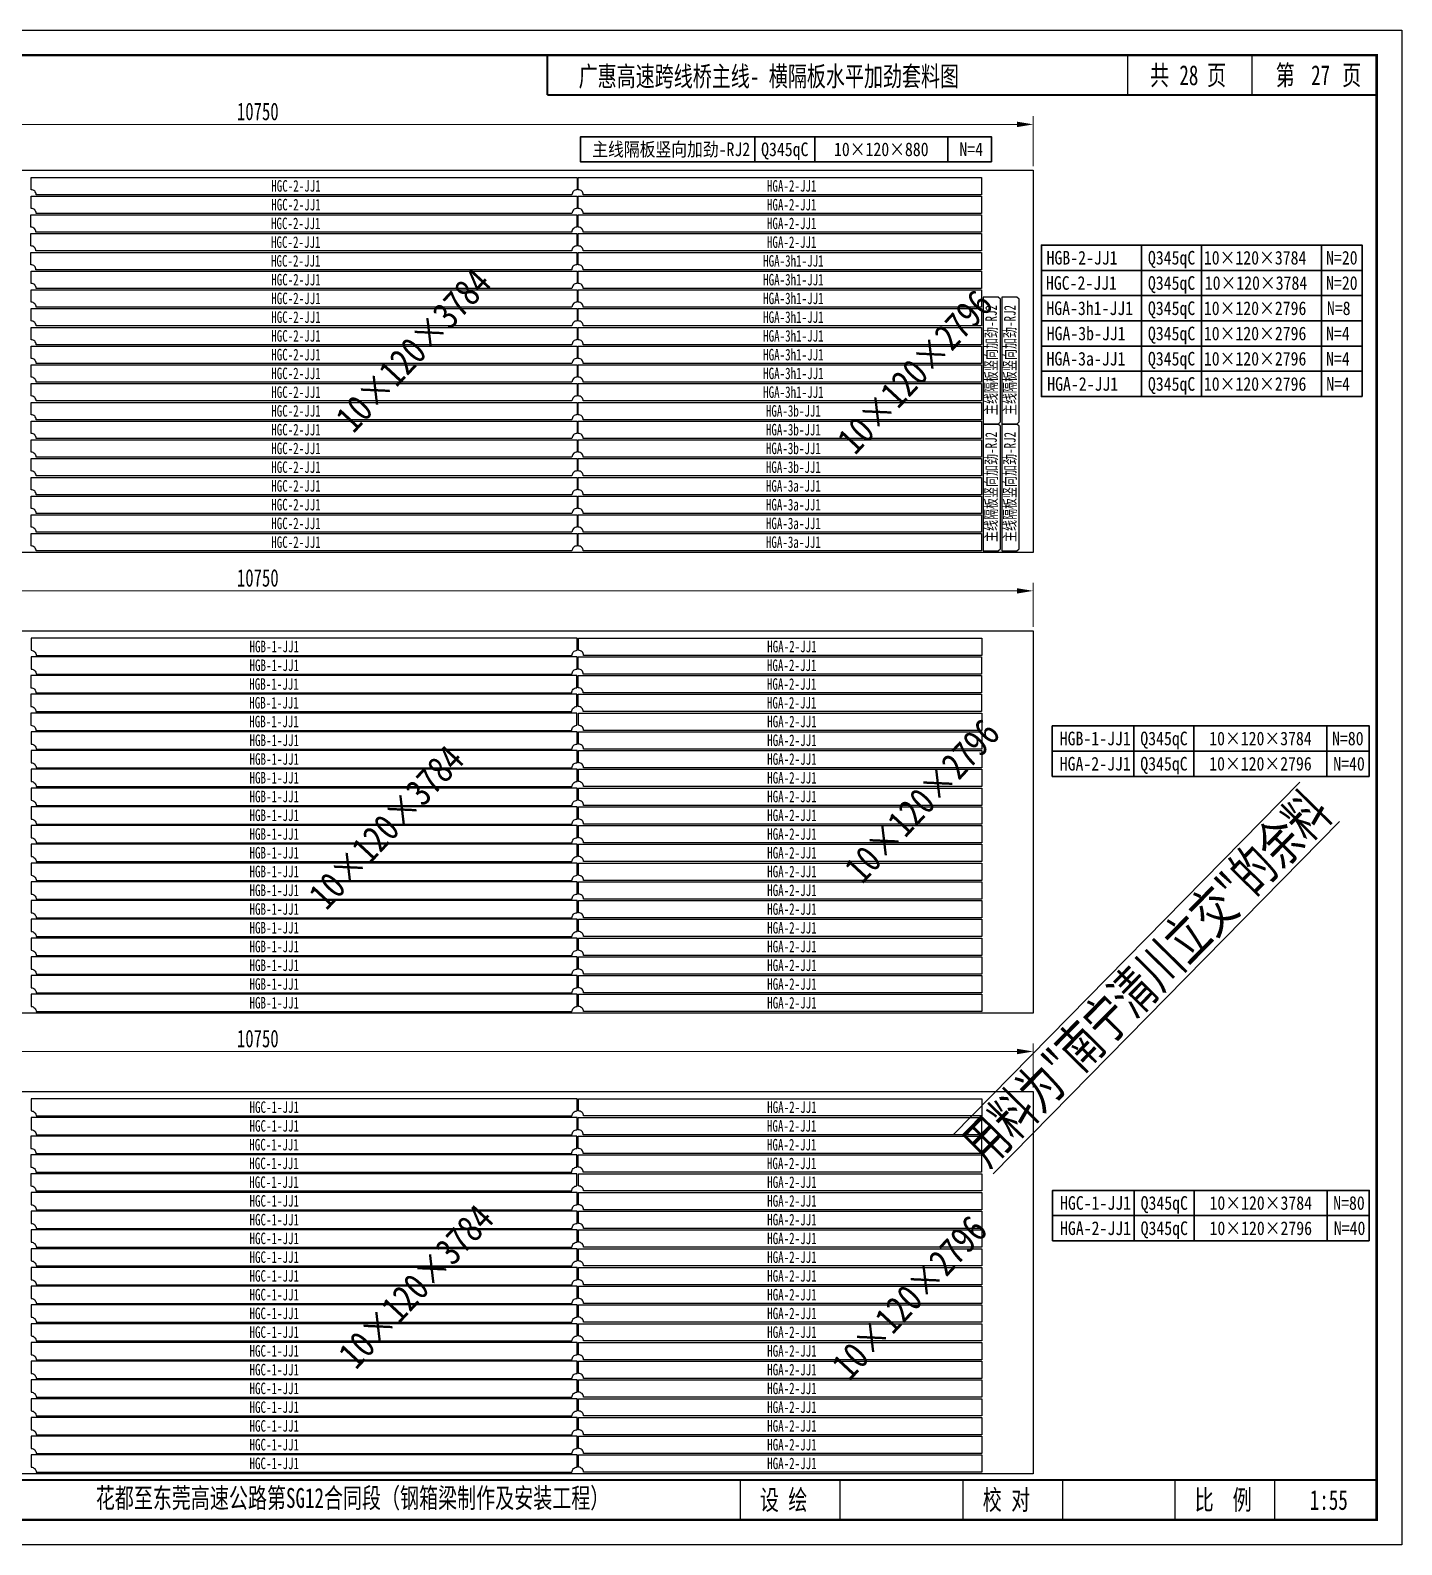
# Model space of a CAD drawing. Extents: x 1629247 to 2251351, y -601856 to -65897.
# Drawn here: x 1887788 to 1897294, y -411982 to -401482 of the extents above; entities that cross this region are included whole.
import ezdxf
from ezdxf.enums import TextEntityAlignment as Align

# ---------------------------------------------------------------- set-up
doc = ezdxf.new("R2010")
doc.units = 0
doc.header["$LTSCALE"] = 2
doc.header["$MEASUREMENT"] = 0
doc.header["$PDMODE"] = 35
doc.header["$PDSIZE"] = 50
doc.layers.get('0').update_dxf_attribs({"linetype": 'CONTINUOUS'})
doc.layers.get('Defpoints').update_dxf_attribs({"linetype": 'CONTINUOUS'})
doc.layers.add('1图框轮廓', color=7, linetype='CONTINUOUS', lineweight=35)
doc.layers.add('A3', color=7, linetype='CONTINUOUS')
doc.styles.add('仿宋', font='仿宋_GB2312_1.ttf', dxfattribs={"width": 0.7})
doc.dimstyles.new('标准标注样式-45', dxfattribs={"dimscale": 45, "dimtxt": 2.7, "dimasz": 2.5, "dimexe": 1.25, "dimexo": 0.625, "dimtad": 1, "dimdec": 0, "dimdsep": 46, "dimtxsty": '仿宋', "dimcen": 2.5, "dimclrd": 3, "dimclre": 3, "dimclrt": 4, "dimazin": 0, "dimtfac": 1, "dimtdec": 0, "dimtmove": 0, "dimatfit": 3, "dimfxl": 1.25, "dimlwd": 13, "dimlwe": 13, "dimarcsym": 0})

# ---------------------------------------------------------------- blocks, each defined once
blk = doc.blocks.new('tukuangA4-')
at = {"layer": 'A3'}
for p, q in [((12951, 10051), (12951, 10327)), ((13814, 10051), (13814, 10327)), ((10266, 173), (10266, 449)), ((10957, 173), (10957, 449)), ((11811, 173), (11811, 449)), ((12502, 173), (12502, 449)), ((13280, 173), (13280, 449)), ((13971, 173), (13971, 449))]:
    blk.add_line(p, q, dxfattribs=at)
blk.add_lwpolyline([(14850, 10500), (14850, 0), (0, 0), (0, 10500)], close=True, dxfattribs=at)
for points, const_width in [([(882, 10327), (14677, 10327), (14677, 173), (882, 173), (882, 10327)], 17.3), ([(8927, 10051), (8927, 10327)], 13.8), ([(8927, 10051), (14677, 10051)], 13.8), ([(882, 449), (14677, 449)], 13.8)]:
    blk.add_lwpolyline(points, dxfattribs=dict(at, const_width=const_width))
at = {"layer": 'A3', "color": 7, "linetype": 'Continuous', "style": '仿宋', "width": 0.7}
for s, p in [('共    页', (13106, 10120)), ('第     页', (13977, 10120)), ('花都至东莞高速公路第SG12合同段（钢箱梁制作及安装工程）', (5798, 255)), ('设 绘', (10401, 242)), ('校 对', (11946, 242)), ('比  例', (13415, 242))]:
    blk.add_text(s, height=138.1, dxfattribs=at).set_placement(p)
blk = doc.blocks.new('*D216')
at = {"color": 3, "lineweight": 13, "ltscale": 3}
for p, q in [((1883990, -402424), (1883990, -402078)), ((1894740, -402424), (1894740, -402078))]:
    blk.add_line(p, q, dxfattribs=at)
at = {"color": 3, "linetype": 'ByBlock', "lineweight": 13, "ltscale": 3}
blk.add_line((1884102, -402134), (1894627, -402134), dxfattribs=at)
at = {"color": 3, "ltscale": 3}
for points in [[(1884102, -402115), (1884102, -402153), (1883990, -402134)], [(1894627, -402115), (1894627, -402153), (1894740, -402134)]]:
    blk.add_solid(points, dxfattribs=at)
at = {"layer": 'Defpoints', "color": 0, "ltscale": 3}
for p in [(1894740, -402134), (1883990, -402452), (1894740, -402452)]:
    blk.add_point(p, dxfattribs=at)
at = {"color": 4, "ltscale": 3, "insert": (1889365, -402045), "char_height": 121.5, "attachment_point": 5, "style": '仿宋'}
blk.add_mtext('10750', dxfattribs=at)
blk = doc.blocks.new('*D218')
at = {"color": 3, "lineweight": 13, "ltscale": 3}
for p, q in [((1883990, -405617), (1883990, -405312)), ((1894740, -405617), (1894740, -405312))]:
    blk.add_line(p, q, dxfattribs=at)
at = {"color": 3, "linetype": 'ByBlock', "lineweight": 13, "ltscale": 3}
blk.add_line((1884102, -405368), (1894627, -405368), dxfattribs=at)
at = {"color": 3, "ltscale": 3}
for points in [[(1884102, -405350), (1884102, -405387), (1883990, -405368)], [(1894627, -405350), (1894627, -405387), (1894740, -405368)]]:
    blk.add_solid(points, dxfattribs=at)
at = {"layer": 'Defpoints', "color": 0, "ltscale": 3}
for p in [(1894740, -405368), (1883990, -405645), (1894740, -405645)]:
    blk.add_point(p, dxfattribs=at)
at = {"color": 4, "ltscale": 3, "insert": (1889365, -405279), "char_height": 121.5, "attachment_point": 5, "style": '仿宋'}
blk.add_mtext('10750', dxfattribs=at)
blk = doc.blocks.new('*D220')
at = {"color": 3, "lineweight": 13, "ltscale": 3}
for p, q in [((1883990, -408811), (1883990, -408506)), ((1894740, -408811), (1894740, -408506))]:
    blk.add_line(p, q, dxfattribs=at)
at = {"color": 3, "linetype": 'ByBlock', "lineweight": 13, "ltscale": 3}
blk.add_line((1884102, -408562), (1894627, -408562), dxfattribs=at)
at = {"color": 3, "ltscale": 3}
for points in [[(1884102, -408543), (1884102, -408581), (1883990, -408562)], [(1894627, -408543), (1894627, -408581), (1894740, -408562)]]:
    blk.add_solid(points, dxfattribs=at)
at = {"layer": 'Defpoints', "color": 0, "ltscale": 3}
for p in [(1894740, -408562), (1883990, -408839), (1894740, -408839)]:
    blk.add_point(p, dxfattribs=at)
at = {"color": 4, "ltscale": 3, "insert": (1889365, -408473), "char_height": 121.5, "attachment_point": 5, "style": '仿宋'}
blk.add_mtext('10750', dxfattribs=at)

msp = doc.modelspace()

# ---------------------------------------------------------------- linework, layer by layer
at = {"color": 8, "ltscale": 3}
for points in [[(1883989.9, -405101.6), (1883989.9, -402451.6), (1894739.9, -402451.6), (1894739.9, -405101.6)], [(1883989.9, -408295.3), (1883989.9, -405645.3), (1894739.9, -405645.3), (1894739.9, -408295.3)], [(1883989.9, -411489), (1883989.9, -408839), (1894739.9, -408839), (1894739.9, -411489)]]:
    msp.add_lwpolyline(points, close=True, dxfattribs=at)
at = {"color": 1, "ltscale": 3}
for points in [[(1891542.9, -402621.6), (1887828.9, -402621.6, 0.4142136), (1887793.9, -402586.6), (1887793.9, -402501.6), (1891577.9, -402501.6), (1891577.9, -402586.6, 0.4142136)], [(1891586.4, -402501.6), (1894382.4, -402501.6), (1894382.4, -402621.6), (1891621.4, -402621.6, 0.4142136), (1891586.4, -402586.6)], [(1891542.9, -402751.6), (1887828.9, -402751.6, 0.4142136), (1887793.9, -402716.6), (1887793.9, -402631.6), (1891577.9, -402631.6), (1891577.9, -402716.6, 0.4142136)], [(1891586.4, -402631.6), (1894382.4, -402631.6), (1894382.4, -402751.6), (1891621.4, -402751.6, 0.4142136), (1891586.4, -402716.6)], [(1891541.4, -402881.6), (1887827.4, -402881.6, 0.4142136), (1887792.4, -402846.6), (1887792.4, -402761.6), (1891576.4, -402761.6), (1891576.4, -402846.6, 0.4142136)], [(1891586.4, -402761.6), (1894382.4, -402761.6), (1894382.4, -402881.6), (1891621.4, -402881.6, 0.4142136), (1891586.4, -402846.6)], [(1891541.4, -403011.6), (1887827.4, -403011.6, 0.4142136), (1887792.4, -402976.6), (1887792.4, -402891.6), (1891576.4, -402891.6), (1891576.4, -402976.6, 0.4142136)], [(1891586.4, -402891.6), (1894382.4, -402891.6), (1894382.4, -403011.6), (1891621.4, -403011.6, 0.4142136), (1891586.4, -402976.6)], [(1891541.4, -403141.6), (1887827.4, -403141.6, 0.4142136), (1887792.4, -403106.6), (1887792.4, -403021.6), (1891576.4, -403021.6), (1891576.4, -403106.6, 0.4142136)], [(1891586.4, -403021.6), (1894382.4, -403021.6), (1894382.4, -403141.6), (1891621.4, -403141.6, 0.4142136), (1891586.4, -403106.6)], [(1891542.9, -403271.6), (1887828.9, -403271.6, 0.4142136), (1887793.9, -403236.6), (1887793.9, -403151.6), (1891577.9, -403151.6), (1891577.9, -403236.6, 0.4142136)], [(1891586.4, -403151.6), (1894382.4, -403151.6), (1894382.4, -403271.6), (1891621.4, -403271.6, 0.4142136), (1891586.4, -403236.6)], [(1891542.9, -403401.6), (1887828.9, -403401.6, 0.4142136), (1887793.9, -403366.6), (1887793.9, -403281.6), (1891577.9, -403281.6), (1891577.9, -403366.6, 0.4142136)], [(1891586.4, -403281.6), (1894382.4, -403281.6), (1894382.4, -403401.6), (1891621.4, -403401.6, 0.4142136), (1891586.4, -403366.6)], [(1891542.9, -403531.6), (1887828.9, -403531.6, 0.4142136), (1887793.9, -403496.6), (1887793.9, -403411.6), (1891577.9, -403411.6), (1891577.9, -403496.6, 0.4142136)], [(1891586.4, -403411.6), (1894382.4, -403411.6), (1894382.4, -403531.6), (1891621.4, -403531.6, 0.4142136), (1891586.4, -403496.6)], [(1891542.9, -403661.6), (1887828.9, -403661.6, 0.4142136), (1887793.9, -403626.6), (1887793.9, -403541.6), (1891577.9, -403541.6), (1891577.9, -403626.6, 0.4142136)], [(1891586.4, -403541.6), (1894382.4, -403541.6), (1894382.4, -403661.6), (1891621.4, -403661.6, 0.4142136), (1891586.4, -403626.6)], [(1891542.9, -403791.6), (1887828.9, -403791.6, 0.4142136), (1887793.9, -403756.6), (1887793.9, -403671.6), (1891577.9, -403671.6), (1891577.9, -403756.6, 0.4142136)], [(1891586.4, -403671.6), (1894382.4, -403671.6), (1894382.4, -403791.6), (1891621.4, -403791.6, 0.4142136), (1891586.4, -403756.6)], [(1891542.9, -403921.6), (1887828.9, -403921.6, 0.4142136), (1887793.9, -403886.6), (1887793.9, -403801.6), (1891577.9, -403801.6), (1891577.9, -403886.6, 0.4142136)], [(1891586.4, -403801.6), (1894382.4, -403801.6), (1894382.4, -403921.6), (1891621.4, -403921.6, 0.4142136), (1891586.4, -403886.6)], [(1891542.9, -404051.6), (1887828.9, -404051.6, 0.4142136), (1887793.9, -404016.6), (1887793.9, -403931.6), (1891577.9, -403931.6), (1891577.9, -404016.6, 0.4142136)], [(1891586.4, -403931.6), (1894382.4, -403931.6), (1894382.4, -404051.6), (1891621.4, -404051.6, 0.4142136), (1891586.4, -404016.6)], [(1891542.9, -404181.6), (1887828.9, -404181.6, 0.4142136), (1887793.9, -404146.6), (1887793.9, -404061.6), (1891577.9, -404061.6), (1891577.9, -404146.6, 0.4142136)], [(1891586.4, -404061.6), (1894382.4, -404061.6), (1894382.4, -404181.6), (1891621.4, -404181.6, 0.4142136), (1891586.4, -404146.6)], [(1891542.9, -404311.6), (1887828.9, -404311.6, 0.4142136), (1887793.9, -404276.6), (1887793.9, -404191.6), (1891577.9, -404191.6), (1891577.9, -404276.6, 0.4142136)], [(1891586.4, -404191.6), (1894382.4, -404191.6), (1894382.4, -404311.6), (1891621.4, -404311.6, 0.4142136), (1891586.4, -404276.6)], [(1891542.9, -404441.6), (1887828.9, -404441.6, 0.4142136), (1887793.9, -404406.6), (1887793.9, -404321.6), (1891577.9, -404321.6), (1891577.9, -404406.6, 0.4142136)], [(1891586.4, -404321.6), (1894382.4, -404321.6), (1894382.4, -404441.6), (1891621.4, -404441.6, 0.4142136), (1891586.4, -404406.6)], [(1891542.9, -404571.6), (1887828.9, -404571.6, 0.4142136), (1887793.9, -404536.6), (1887793.9, -404451.6), (1891577.9, -404451.6), (1891577.9, -404536.6, 0.4142136)], [(1891586.4, -404451.6), (1894382.4, -404451.6), (1894382.4, -404571.6), (1891621.4, -404571.6, 0.4142136), (1891586.4, -404536.6)], [(1891542.9, -404701.6), (1887828.9, -404701.6, 0.4142136), (1887793.9, -404666.6), (1887793.9, -404581.6), (1891577.9, -404581.6), (1891577.9, -404666.6, 0.4142136)], [(1891586.4, -404581.6), (1894382.4, -404581.6), (1894382.4, -404701.6), (1891621.4, -404701.6, 0.4142136), (1891586.4, -404666.6)], [(1891542.9, -404831.6), (1887828.9, -404831.6, 0.4142136), (1887793.9, -404796.6), (1887793.9, -404711.6), (1891577.9, -404711.6), (1891577.9, -404796.6, 0.4142136)], [(1891586.4, -404711.6), (1894382.4, -404711.6), (1894382.4, -404831.6), (1891621.4, -404831.6, 0.4142136), (1891586.4, -404796.6)], [(1891542.9, -404961.6), (1887828.9, -404961.6, 0.4142136), (1887793.9, -404926.6), (1887793.9, -404841.6), (1891577.9, -404841.6), (1891577.9, -404926.6, 0.4142136)], [(1891586.4, -404841.6), (1894382.4, -404841.6), (1894382.4, -404961.6), (1891621.4, -404961.6, 0.4142136), (1891586.4, -404926.6)], [(1891542.9, -405091.6), (1887828.9, -405091.6, 0.4142136), (1887793.9, -405056.6), (1887793.9, -404971.6), (1891577.9, -404971.6), (1891577.9, -405056.6, 0.4142136)], [(1891586.4, -404971.6), (1894382.4, -404971.6), (1894382.4, -405091.6), (1891621.4, -405091.6, 0.4142136), (1891586.4, -405056.6)], [(1887828.9, -405815.3), (1891542.9, -405815.3, -0.4142136), (1891577.9, -405780.3), (1891577.9, -405695.3), (1887793.9, -405695.3), (1887793.9, -405780.3, -0.4142136)], [(1891587.9, -405695.3), (1894383.9, -405695.3), (1894383.9, -405815.3), (1891622.9, -405815.3, 0.4142136), (1891587.9, -405780.3)], [(1887828.9, -405945.3), (1891542.9, -405945.3, -0.4142136), (1891577.9, -405910.3), (1891577.9, -405825.3), (1887793.9, -405825.3), (1887793.9, -405910.3, -0.4142136)], [(1891586.4, -405825.3), (1894382.4, -405825.3), (1894382.4, -405945.3), (1891621.4, -405945.3, 0.4142136), (1891586.4, -405910.3)], [(1887827.4, -406075.3), (1891541.4, -406075.3, -0.4142136), (1891576.4, -406040.3), (1891576.4, -405955.3), (1887792.4, -405955.3), (1887792.4, -406040.3, -0.4142136)], [(1891586.4, -405955.3), (1894382.4, -405955.3), (1894382.4, -406075.3), (1891621.4, -406075.3, 0.4142136), (1891586.4, -406040.3)], [(1887827.4, -406205.3), (1891541.4, -406205.3, -0.4142136), (1891576.4, -406170.3), (1891576.4, -406085.3), (1887792.4, -406085.3), (1887792.4, -406170.3, -0.4142136)], [(1891586.4, -406085.3), (1894382.4, -406085.3), (1894382.4, -406205.3), (1891621.4, -406205.3, 0.4142136), (1891586.4, -406170.3)], [(1887827.4, -406335.3), (1891541.4, -406335.3, -0.4142136), (1891576.4, -406300.3), (1891576.4, -406215.3), (1887792.4, -406215.3), (1887792.4, -406300.3, -0.4142136)], [(1891587.9, -406215.3), (1894383.9, -406215.3), (1894383.9, -406335.3), (1891622.9, -406335.3, 0.4142136), (1891587.9, -406300.3)], [(1887828.9, -406465.3), (1891542.9, -406465.3, -0.4142136), (1891577.9, -406430.3), (1891577.9, -406345.3), (1887793.9, -406345.3), (1887793.9, -406430.3, -0.4142136)], [(1891587.9, -406345.3), (1894383.9, -406345.3), (1894383.9, -406465.3), (1891622.9, -406465.3, 0.4142136), (1891587.9, -406430.3)], [(1887828.9, -406595.3), (1891542.9, -406595.3, -0.4142136), (1891577.9, -406560.3), (1891577.9, -406475.3), (1887793.9, -406475.3), (1887793.9, -406560.3, -0.4142136)], [(1891587.9, -406475.3), (1894383.9, -406475.3), (1894383.9, -406595.3), (1891622.9, -406595.3, 0.4142136), (1891587.9, -406560.3)], [(1887828.9, -406725.3), (1891542.9, -406725.3, -0.4142136), (1891577.9, -406690.3), (1891577.9, -406605.3), (1887793.9, -406605.3), (1887793.9, -406690.3, -0.4142136)], [(1891587.9, -406605.3), (1894383.9, -406605.3), (1894383.9, -406725.3), (1891622.9, -406725.3, 0.4142136), (1891587.9, -406690.3)], [(1887828.9, -406855.3), (1891542.9, -406855.3, -0.4142136), (1891577.9, -406820.3), (1891577.9, -406735.3), (1887793.9, -406735.3), (1887793.9, -406820.3, -0.4142136)], [(1891587.9, -406735.3), (1894383.9, -406735.3), (1894383.9, -406855.3), (1891622.9, -406855.3, 0.4142136), (1891587.9, -406820.3)], [(1887828.9, -406985.3), (1891542.9, -406985.3, -0.4142136), (1891577.9, -406950.3), (1891577.9, -406865.3), (1887793.9, -406865.3), (1887793.9, -406950.3, -0.4142136)], [(1891587.9, -406865.3), (1894383.9, -406865.3), (1894383.9, -406985.3), (1891622.9, -406985.3, 0.4142136), (1891587.9, -406950.3)], [(1887828.9, -407115.3), (1891542.9, -407115.3, -0.4142136), (1891577.9, -407080.3), (1891577.9, -406995.3), (1887793.9, -406995.3), (1887793.9, -407080.3, -0.4142136)], [(1891587.9, -406995.3), (1894383.9, -406995.3), (1894383.9, -407115.3), (1891622.9, -407115.3, 0.4142136), (1891587.9, -407080.3)], [(1887828.9, -407245.3), (1891542.9, -407245.3, -0.4142136), (1891577.9, -407210.3), (1891577.9, -407125.3), (1887793.9, -407125.3), (1887793.9, -407210.3, -0.4142136)], [(1891587.9, -407125.3), (1894383.9, -407125.3), (1894383.9, -407245.3), (1891622.9, -407245.3, 0.4142136), (1891587.9, -407210.3)], [(1887828.9, -407375.3), (1891542.9, -407375.3, -0.4142136), (1891577.9, -407340.3), (1891577.9, -407255.3), (1887793.9, -407255.3), (1887793.9, -407340.3, -0.4142136)], [(1891587.9, -407255.3), (1894383.9, -407255.3), (1894383.9, -407375.3), (1891622.9, -407375.3, 0.4142136), (1891587.9, -407340.3)], [(1887828.9, -407505.3), (1891542.9, -407505.3, -0.4142136), (1891577.9, -407470.3), (1891577.9, -407385.3), (1887793.9, -407385.3), (1887793.9, -407470.3, -0.4142136)], [(1891587.9, -407385.3), (1894383.9, -407385.3), (1894383.9, -407505.3), (1891622.9, -407505.3, 0.4142136), (1891587.9, -407470.3)], [(1887828.9, -407635.3), (1891542.9, -407635.3, -0.4142136), (1891577.9, -407600.3), (1891577.9, -407515.3), (1887793.9, -407515.3), (1887793.9, -407600.3, -0.4142136)], [(1891587.9, -407515.3), (1894383.9, -407515.3), (1894383.9, -407635.3), (1891622.9, -407635.3, 0.4142136), (1891587.9, -407600.3)], [(1887828.9, -407765.3), (1891542.9, -407765.3, -0.4142136), (1891577.9, -407730.3), (1891577.9, -407645.3), (1887793.9, -407645.3), (1887793.9, -407730.3, -0.4142136)], [(1891587.9, -407645.3), (1894383.9, -407645.3), (1894383.9, -407765.3), (1891622.9, -407765.3, 0.4142136), (1891587.9, -407730.3)], [(1887828.9, -407895.3), (1891542.9, -407895.3, -0.4142136), (1891577.9, -407860.3), (1891577.9, -407775.3), (1887793.9, -407775.3), (1887793.9, -407860.3, -0.4142136)], [(1891587.9, -407775.3), (1894383.9, -407775.3), (1894383.9, -407895.3), (1891622.9, -407895.3, 0.4142136), (1891587.9, -407860.3)], [(1887828.9, -408025.3), (1891542.9, -408025.3, -0.4142136), (1891577.9, -407990.3), (1891577.9, -407905.3), (1887793.9, -407905.3), (1887793.9, -407990.3, -0.4142136)], [(1891587.9, -407905.3), (1894383.9, -407905.3), (1894383.9, -408025.3), (1891622.9, -408025.3, 0.4142136), (1891587.9, -407990.3)], [(1887828.9, -408155.3), (1891542.9, -408155.3, -0.4142136), (1891577.9, -408120.3), (1891577.9, -408035.3), (1887793.9, -408035.3), (1887793.9, -408120.3, -0.4142136)], [(1891587.9, -408035.3), (1894383.9, -408035.3), (1894383.9, -408155.3), (1891622.9, -408155.3, 0.4142136), (1891587.9, -408120.3)], [(1887828.9, -408285.3), (1891542.9, -408285.3, -0.4142136), (1891577.9, -408250.3), (1891577.9, -408165.3), (1887793.9, -408165.3), (1887793.9, -408250.3, -0.4142136)], [(1891587.9, -408165.3), (1894383.9, -408165.3), (1894383.9, -408285.3), (1891622.9, -408285.3, 0.4142136), (1891587.9, -408250.3)], [(1887828.9, -409009), (1891542.9, -409009, -0.4142136), (1891577.9, -408974), (1891577.9, -408889), (1887793.9, -408889), (1887793.9, -408974, -0.4142136)], [(1891587.9, -408889), (1894383.9, -408889), (1894383.9, -409009), (1891622.9, -409009, 0.4142136), (1891587.9, -408974)], [(1887828.9, -409139), (1891542.9, -409139, -0.4142136), (1891577.9, -409104), (1891577.9, -409019), (1887793.9, -409019), (1887793.9, -409104, -0.4142136)], [(1891586.4, -409019), (1894382.4, -409019), (1894382.4, -409139), (1891621.4, -409139, 0.4142136), (1891586.4, -409104)], [(1887827.4, -409269), (1891541.4, -409269, -0.4142136), (1891576.4, -409234), (1891576.4, -409149), (1887792.4, -409149), (1887792.4, -409234, -0.4142136)], [(1891586.4, -409149), (1894382.4, -409149), (1894382.4, -409269), (1891621.4, -409269, 0.4142136), (1891586.4, -409234)], [(1887827.4, -409399), (1891541.4, -409399, -0.4142136), (1891576.4, -409364), (1891576.4, -409279), (1887792.4, -409279), (1887792.4, -409364, -0.4142136)], [(1891586.4, -409279), (1894382.4, -409279), (1894382.4, -409399), (1891621.4, -409399, 0.4142136), (1891586.4, -409364)], [(1887827.4, -409529), (1891541.4, -409529, -0.4142136), (1891576.4, -409494), (1891576.4, -409409), (1887792.4, -409409), (1887792.4, -409494, -0.4142136)], [(1891587.9, -409409), (1894383.9, -409409), (1894383.9, -409529), (1891622.9, -409529, 0.4142136), (1891587.9, -409494)], [(1887828.9, -409659), (1891542.9, -409659, -0.4142136), (1891577.9, -409624), (1891577.9, -409539), (1887793.9, -409539), (1887793.9, -409624, -0.4142136)], [(1891587.9, -409539), (1894383.9, -409539), (1894383.9, -409659), (1891622.9, -409659, 0.4142136), (1891587.9, -409624)], [(1887828.9, -409789), (1891542.9, -409789, -0.4142136), (1891577.9, -409754), (1891577.9, -409669), (1887793.9, -409669), (1887793.9, -409754, -0.4142136)], [(1891587.9, -409669), (1894383.9, -409669), (1894383.9, -409789), (1891622.9, -409789, 0.4142136), (1891587.9, -409754)], [(1887828.9, -409919), (1891542.9, -409919, -0.4142136), (1891577.9, -409884), (1891577.9, -409799), (1887793.9, -409799), (1887793.9, -409884, -0.4142136)], [(1891587.9, -409799), (1894383.9, -409799), (1894383.9, -409919), (1891622.9, -409919, 0.4142136), (1891587.9, -409884)], [(1887828.9, -410049), (1891542.9, -410049, -0.4142136), (1891577.9, -410014), (1891577.9, -409929), (1887793.9, -409929), (1887793.9, -410014, -0.4142136)], [(1891587.9, -409929), (1894383.9, -409929), (1894383.9, -410049), (1891622.9, -410049, 0.4142136), (1891587.9, -410014)], [(1887828.9, -410179), (1891542.9, -410179, -0.4142136), (1891577.9, -410144), (1891577.9, -410059), (1887793.9, -410059), (1887793.9, -410144, -0.4142136)], [(1891587.9, -410059), (1894383.9, -410059), (1894383.9, -410179), (1891622.9, -410179, 0.4142136), (1891587.9, -410144)], [(1887828.9, -410309), (1891542.9, -410309, -0.4142136), (1891577.9, -410274), (1891577.9, -410189), (1887793.9, -410189), (1887793.9, -410274, -0.4142136)], [(1891587.9, -410189), (1894383.9, -410189), (1894383.9, -410309), (1891622.9, -410309, 0.4142136), (1891587.9, -410274)], [(1887828.9, -410439), (1891542.9, -410439, -0.4142136), (1891577.9, -410404), (1891577.9, -410319), (1887793.9, -410319), (1887793.9, -410404, -0.4142136)], [(1891587.9, -410319), (1894383.9, -410319), (1894383.9, -410439), (1891622.9, -410439, 0.4142136), (1891587.9, -410404)], [(1887828.9, -410569), (1891542.9, -410569, -0.4142136), (1891577.9, -410534), (1891577.9, -410449), (1887793.9, -410449), (1887793.9, -410534, -0.4142136)], [(1891587.9, -410449), (1894383.9, -410449), (1894383.9, -410569), (1891622.9, -410569, 0.4142136), (1891587.9, -410534)], [(1887828.9, -410699), (1891542.9, -410699, -0.4142136), (1891577.9, -410664), (1891577.9, -410579), (1887793.9, -410579), (1887793.9, -410664, -0.4142136)], [(1891587.9, -410579), (1894383.9, -410579), (1894383.9, -410699), (1891622.9, -410699, 0.4142136), (1891587.9, -410664)], [(1887828.9, -410829), (1891542.9, -410829, -0.4142136), (1891577.9, -410794), (1891577.9, -410709), (1887793.9, -410709), (1887793.9, -410794, -0.4142136)], [(1891587.9, -410709), (1894383.9, -410709), (1894383.9, -410829), (1891622.9, -410829, 0.4142136), (1891587.9, -410794)], [(1887828.9, -410959), (1891542.9, -410959, -0.4142136), (1891577.9, -410924), (1891577.9, -410839), (1887793.9, -410839), (1887793.9, -410924, -0.4142136)], [(1891587.9, -410839), (1894383.9, -410839), (1894383.9, -410959), (1891622.9, -410959, 0.4142136), (1891587.9, -410924)], [(1887828.9, -411089), (1891542.9, -411089, -0.4142136), (1891577.9, -411054), (1891577.9, -410969), (1887793.9, -410969), (1887793.9, -411054, -0.4142136)], [(1891587.9, -410969), (1894383.9, -410969), (1894383.9, -411089), (1891622.9, -411089, 0.4142136), (1891587.9, -411054)], [(1887828.9, -411219), (1891542.9, -411219, -0.4142136), (1891577.9, -411184), (1891577.9, -411099), (1887793.9, -411099), (1887793.9, -411184, -0.4142136)], [(1891587.9, -411099), (1894383.9, -411099), (1894383.9, -411219), (1891622.9, -411219, 0.4142136), (1891587.9, -411184)], [(1887828.9, -411349), (1891542.9, -411349, -0.4142136), (1891577.9, -411314), (1891577.9, -411229), (1887793.9, -411229), (1887793.9, -411314, -0.4142136)], [(1891587.9, -411229), (1894383.9, -411229), (1894383.9, -411349), (1891622.9, -411349, 0.4142136), (1891587.9, -411314)], [(1887828.9, -411479), (1891542.9, -411479, -0.4142136), (1891577.9, -411444), (1891577.9, -411359), (1887793.9, -411359), (1887793.9, -411444, -0.4142136)], [(1891587.9, -411359), (1894383.9, -411359), (1894383.9, -411479), (1891622.9, -411479, 0.4142136), (1891587.9, -411444)]]:
    msp.add_lwpolyline(points, format="xyb", close=True, dxfattribs=at)
for points in [[(1894392.4, -403331.6), (1894392.4, -404211.6), (1894497.4, -404211.6), (1894512.4, -404196.6), (1894512.4, -403346.6), (1894497.4, -403331.6)], [(1894522.4, -403331.6), (1894522.4, -404211.6), (1894627.4, -404211.6), (1894642.4, -404196.6), (1894642.4, -403346.6), (1894627.4, -403331.6)], [(1894392.4, -404211.6), (1894392.4, -405091.6), (1894497.4, -405091.6), (1894512.4, -405076.6), (1894512.4, -404226.6), (1894497.4, -404211.6)], [(1894522.4, -404211.6), (1894522.4, -405091.6), (1894627.4, -405091.6), (1894642.4, -405076.6), (1894642.4, -404226.6), (1894627.4, -404211.6)]]:
    msp.add_lwpolyline(points, close=True, dxfattribs=at)
at = {"layer": '1图框轮廓', "color": 30, "ltscale": 3}
for points in [[(1894450.3, -402394.2), (1891602, -402394.2), (1891602, -402219.2), (1894450.3, -402219.2)], [(1892809.8, -402394.2), (1892809.8, -402394.2), (1892809.8, -402219.2), (1892809.8, -402219.2)], [(1893225.8, -402394.2), (1893225.8, -402394.2), (1893225.8, -402219.2), (1893225.8, -402219.2)], [(1894147.8, -402394.2), (1894147.8, -402394.2), (1894147.8, -402219.2), (1894147.8, -402219.2)], [(1897019.1, -403146), (1894796.5, -403146), (1894796.5, -402971), (1897019.1, -402971)], [(1895490.9, -403146), (1895490.9, -403146), (1895490.9, -402971), (1895490.9, -402971)], [(1895906.9, -403146), (1895906.9, -403146), (1895906.9, -402971), (1895906.9, -402971)], [(1896739.1, -403146), (1896739.1, -403146), (1896739.1, -402971), (1896739.1, -402971)], [(1897019.1, -403321), (1894796.5, -403321), (1894796.5, -403146), (1897019.1, -403146)], [(1895490.9, -403321), (1895490.9, -403321), (1895490.9, -403146), (1895490.9, -403146)], [(1895906.9, -403321), (1895906.9, -403321), (1895906.9, -403146), (1895906.9, -403146)], [(1896739.1, -403321), (1896739.1, -403321), (1896739.1, -403146), (1896739.1, -403146)], [(1897019.1, -403496), (1894796.5, -403496), (1894796.5, -403321), (1897019.1, -403321)], [(1895490.9, -403496), (1895490.9, -403496), (1895490.9, -403321), (1895490.9, -403321)], [(1895906.9, -403496), (1895906.9, -403496), (1895906.9, -403321), (1895906.9, -403321)], [(1896739.1, -403496), (1896739.1, -403496), (1896739.1, -403321), (1896739.1, -403321)], [(1897019.1, -403671), (1894796.5, -403671), (1894796.5, -403496), (1897019.1, -403496)], [(1895490.9, -403671), (1895490.9, -403671), (1895490.9, -403496), (1895490.9, -403496)], [(1895906.9, -403671), (1895906.9, -403671), (1895906.9, -403496), (1895906.9, -403496)], [(1896739.1, -403671), (1896739.1, -403671), (1896739.1, -403496), (1896739.1, -403496)], [(1897019.1, -403846), (1894796.5, -403846), (1894796.5, -403671), (1897019.1, -403671)], [(1895490.9, -403846), (1895490.9, -403846), (1895490.9, -403671), (1895490.9, -403671)], [(1895906.9, -403846), (1895906.9, -403846), (1895906.9, -403671), (1895906.9, -403671)], [(1896739.1, -403846), (1896739.1, -403846), (1896739.1, -403671), (1896739.1, -403671)], [(1897019.1, -404021), (1894796.5, -404021), (1894796.5, -403846), (1897019.1, -403846)], [(1895490.9, -404021), (1895490.9, -404021), (1895490.9, -403846), (1895490.9, -403846)], [(1895906.9, -404021), (1895906.9, -404021), (1895906.9, -403846), (1895906.9, -403846)], [(1896739.1, -404021), (1896739.1, -404021), (1896739.1, -403846), (1896739.1, -403846)], [(1897068.6, -406479.1), (1894872.3, -406479.1), (1894872.3, -406304.1), (1897068.6, -406304.1)], [(1895438.2, -406479.1), (1895438.2, -406479.1), (1895438.2, -406304.1), (1895438.2, -406304.1)], [(1895854.2, -406479.1), (1895854.2, -406479.1), (1895854.2, -406304.1), (1895854.2, -406304.1)], [(1896776.2, -406479.1), (1896776.2, -406479.1), (1896776.2, -406304.1), (1896776.2, -406304.1)], [(1897068.6, -406654.1), (1894872.3, -406654.1), (1894872.3, -406479.1), (1897068.6, -406479.1)], [(1895438.2, -406654.1), (1895438.2, -406654.1), (1895438.2, -406479.1), (1895438.2, -406479.1)], [(1895854.2, -406654.1), (1895854.2, -406654.1), (1895854.2, -406479.1), (1895854.2, -406479.1)], [(1896776.2, -406654.1), (1896776.2, -406654.1), (1896776.2, -406479.1), (1896776.2, -406479.1)], [(1897068.6, -409699.6), (1894874.4, -409699.6), (1894874.4, -409524.6), (1897068.6, -409524.6)], [(1895440.3, -409699.6), (1895440.3, -409699.6), (1895440.3, -409524.6), (1895440.3, -409524.6)], [(1895856.3, -409699.6), (1895856.3, -409699.6), (1895856.3, -409524.6), (1895856.3, -409524.6)], [(1896778.3, -409699.6), (1896778.3, -409699.6), (1896778.3, -409524.6), (1896778.3, -409524.6)], [(1897068.6, -409874.6), (1894874.4, -409874.6), (1894874.4, -409699.6), (1897068.6, -409699.6)], [(1895440.3, -409874.6), (1895440.3, -409874.6), (1895440.3, -409699.6), (1895440.3, -409699.6)], [(1895856.3, -409874.6), (1895856.3, -409874.6), (1895856.3, -409699.6), (1895856.3, -409699.6)], [(1896778.3, -409874.6), (1896778.3, -409874.6), (1896778.3, -409699.6), (1896778.3, -409699.6)]]:
    msp.add_lwpolyline(points, close=True, dxfattribs=at)

# ---------------------------------------------------------------- block references
at = {"color": 8}
msp.add_blockref('tukuangA4-', (1882444, -411981.5), dxfattribs=at)

# ---------------------------------------------------------------- texts
at = {"color": 7, "style": '仿宋', "width": 0.85}
for s, p in [('主线隔板竖向加劲-RJ2', (1892230.6, -402306.7)), ('Q345qC', (1893017.8, -402306.7)), ('10×120×880', (1893686.8, -402306.7)), ('N=4', (1894310.3, -402306.7)), ('HGB-2-JJ1', (1895078.3, -403058.5)), ('Q345qC', (1895698.9, -403058.5)), ('10×120×3784', (1896278.1, -403058.5)), ('N=20', (1896879.1, -403058.5)), ('HGC-2-JJ1', (1895074, -403233.5)), ('Q345qC', (1895698.9, -403233.5)), ('10×120×3784', (1896284.2, -403233.5)), ('N=20', (1896879.1, -403233.5)), ('HGA-3h1-JJ1', (1895131.7, -403408.5)), ('Q345qC', (1895698.9, -403408.5)), ('10×120×2796', (1896278.1, -403408.5)), ('N=8', (1896857.4, -403408.5)), ('HGA-3b-JJ1', (1895106.6, -403583.5)), ('Q345qC', (1895698.9, -403583.5)), ('10×120×2796', (1896278.1, -403583.5)), ('N=4 ', (1896879.1, -403583.5)), ('HGA-3a-JJ1', (1895105.6, -403758.5)), ('Q345qC', (1895698.9, -403758.5)), ('10×120×2796', (1896278.1, -403758.5)), ('N=4 ', (1896879.1, -403758.5)), ('HGA-2-JJ1', (1895082.9, -403933.5)), ('Q345qC', (1895698.9, -403933.5)), ('10×120×2796', (1896278.1, -403933.5)), ('N=4', (1896853.1, -403933.5)), ('HGB-1-JJ1', (1895169.7, -406391.6)), ('Q345qC', (1895646.2, -406391.6)), ('10×120×3784', (1896315.2, -406391.6)), ('N=80', (1896920.6, -406391.6)), ('HGA-2-JJ1', (1895169.7, -406566.6)), ('Q345qC', (1895646.2, -406566.6)), ('10×120×2796', (1896315.2, -406566.6)), ('N=40', (1896928.9, -406566.6)), ('HGC-1-JJ1', (1895171.8, -409612.1)), ('Q345qC', (1895648.3, -409612.1)), ('10×120×3784', (1896317.3, -409612.1)), ('N=80', (1896928.6, -409612.1)), ('HGA-2-JJ1', (1895171.8, -409787.1)), ('Q345qC', (1895648.3, -409787.1)), ('10×120×2796', (1896317.3, -409787.1)), ('N=40', (1896933, -409787.1))]:
    msp.add_text(s, height=94.5, dxfattribs=at).set_placement(p, align=Align.MIDDLE_CENTER)
for s, p in [('10×120×3784', (1890442.1, -403698.6)), ('10×120×2796', (1893919.3, -403848.7)), ('10×120×2796', (1893968.4, -406822.9)), ('10×120×3784', (1890254.8, -407006)), ('10×120×3784', (1890460.4, -410189.7)), ('10×120×2796', (1893881, -410266.6))]:
    msp.add_text(s, height=189, rotation=47.05345, dxfattribs=at).set_placement(p, align=Align.MIDDLE_CENTER)
at = {"layer": 'A3', "color": 6, "linetype": 'Continuous', "style": '仿宋', "width": 0.7}
msp.add_text('广惠高速跨线桥主线- 横隔板水平加劲套料图', height=138.095, dxfattribs=at).set_placement((1891588.9, -401869.6))
at = {"layer": 'A3', "color": 1, "linetype": 'Continuous', "style": '仿宋', "width": 0.7}
for s, p in [('28', (1895752.8, -401861.9)), ('27', (1896666.2, -401861.9))]:
    msp.add_text(s, height=138.1, dxfattribs=at).set_placement(p)
at = {"layer": 'A3', "color": 6, "linetype": 'Continuous', "style": '仿宋', "width": 0.7}
for s, p in [('HGC-2-JJ1', (1889629.6, -402600.3)), ('HGA-2-JJ1', (1893065.7, -402600.3)), ('HGC-2-JJ1', (1889629.6, -402730.3)), ('HGA-2-JJ1', (1893065.7, -402730.3)), ('HGC-2-JJ1', (1889628.1, -402860.3)), ('HGA-2-JJ1', (1893065.7, -402860.3)), ('HGC-2-JJ1', (1889628.1, -402990.3)), ('HGA-2-JJ1', (1893065.7, -402990.3)), ('HGC-2-JJ1', (1889628.1, -403120.3)), ('HGA-3h1-JJ1', (1893077.3, -403120.3)), ('HGC-2-JJ1', (1889629.6, -403250.3)), ('HGA-3h1-JJ1', (1893077.3, -403250.3)), ('HGC-2-JJ1', (1889629.6, -403380.3)), ('HGA-3h1-JJ1', (1893077.3, -403380.3)), ('HGC-2-JJ1', (1889629.6, -403510.3)), ('HGA-3h1-JJ1', (1893077.3, -403510.3)), ('HGC-2-JJ1', (1889629.6, -403640.3)), ('HGA-3h1-JJ1', (1893077.3, -403640.3)), ('HGC-2-JJ1', (1889629.6, -403770.3)), ('HGA-3h1-JJ1', (1893077.3, -403770.3)), ('HGC-2-JJ1', (1889629.6, -403900.3)), ('HGA-3h1-JJ1', (1893077.3, -403900.3)), ('HGC-2-JJ1', (1889629.6, -404030.3)), ('HGA-3h1-JJ1', (1893077.3, -404030.3)), ('HGC-2-JJ1', (1889629.6, -404160.3)), ('HGA-3b-JJ1', (1893077.3, -404160.3)), ('HGC-2-JJ1', (1889629.6, -404290.3)), ('HGA-3b-JJ1', (1893077.3, -404290.3)), ('HGC-2-JJ1', (1889629.6, -404420.3)), ('HGA-3b-JJ1', (1893077.3, -404420.3)), ('HGC-2-JJ1', (1889629.6, -404550.3)), ('HGA-3b-JJ1', (1893077.3, -404550.3)), ('HGC-2-JJ1', (1889629.6, -404680.3)), ('HGA-3a-JJ1', (1893077.3, -404680.3)), ('HGC-2-JJ1', (1889629.6, -404810.3)), ('HGA-3a-JJ1', (1893077.3, -404810.3)), ('HGC-2-JJ1', (1889629.6, -404940.3)), ('HGA-3a-JJ1', (1893077.3, -404940.3)), ('HGC-2-JJ1', (1889629.6, -405070.3)), ('HGA-3a-JJ1', (1893077.3, -405070.3)), ('HGB-1-JJ1', (1889479, -405794)), ('HGA-2-JJ1', (1893067.2, -405794)), ('HGB-1-JJ1', (1889479, -405924)), ('HGA-2-JJ1', (1893065.7, -405924)), ('HGB-1-JJ1', (1889477.5, -406054)), ('HGA-2-JJ1', (1893065.7, -406054)), ('HGB-1-JJ1', (1889477.5, -406184)), ('HGA-2-JJ1', (1893065.7, -406184)), ('HGB-1-JJ1', (1889477.5, -406314)), ('HGA-2-JJ1', (1893067.2, -406314)), ('HGB-1-JJ1', (1889479, -406444)), ('HGA-2-JJ1', (1893067.2, -406444)), ('HGB-1-JJ1', (1889479, -406574)), ('HGA-2-JJ1', (1893067.2, -406574)), ('HGB-1-JJ1', (1889479, -406704)), ('HGA-2-JJ1', (1893067.2, -406704)), ('HGB-1-JJ1', (1889479, -406834)), ('HGA-2-JJ1', (1893067.2, -406834)), ('HGB-1-JJ1', (1889479, -406964)), ('HGA-2-JJ1', (1893067.2, -406964)), ('HGB-1-JJ1', (1889479, -407094)), ('HGA-2-JJ1', (1893067.2, -407094)), ('HGB-1-JJ1', (1889479, -407224)), ('HGA-2-JJ1', (1893067.2, -407224)), ('HGB-1-JJ1', (1889479, -407354)), ('HGA-2-JJ1', (1893067.2, -407354)), ('HGB-1-JJ1', (1889479, -407484)), ('HGA-2-JJ1', (1893067.2, -407484)), ('HGB-1-JJ1', (1889479, -407614)), ('HGA-2-JJ1', (1893067.2, -407614)), ('HGB-1-JJ1', (1889479, -407744)), ('HGA-2-JJ1', (1893067.2, -407744)), ('HGB-1-JJ1', (1889479, -407874)), ('HGA-2-JJ1', (1893067.2, -407874)), ('HGB-1-JJ1', (1889479, -408004)), ('HGA-2-JJ1', (1893067.2, -408004)), ('HGB-1-JJ1', (1889479, -408134)), ('HGA-2-JJ1', (1893067.2, -408134)), ('HGB-1-JJ1', (1889479, -408264)), ('HGA-2-JJ1', (1893067.2, -408264)), ('HGC-1-JJ1', (1889479, -408987.7)), ('HGA-2-JJ1', (1893067.2, -408987.7)), ('HGC-1-JJ1', (1889479, -409117.7)), ('HGA-2-JJ1', (1893065.7, -409117.7)), ('HGC-1-JJ1', (1889477.5, -409247.7)), ('HGA-2-JJ1', (1893065.7, -409247.7)), ('HGC-1-JJ1', (1889477.5, -409377.7)), ('HGA-2-JJ1', (1893065.7, -409377.7)), ('HGC-1-JJ1', (1889477.5, -409507.7)), ('HGA-2-JJ1', (1893067.2, -409507.7)), ('HGC-1-JJ1', (1889479, -409637.7)), ('HGA-2-JJ1', (1893067.2, -409637.7)), ('HGC-1-JJ1', (1889479, -409767.7)), ('HGA-2-JJ1', (1893067.2, -409767.7)), ('HGC-1-JJ1', (1889479, -409897.7)), ('HGA-2-JJ1', (1893067.2, -409897.7)), ('HGC-1-JJ1', (1889479, -410027.7)), ('HGA-2-JJ1', (1893067.2, -410027.7)), ('HGC-1-JJ1', (1889479, -410157.7)), ('HGA-2-JJ1', (1893067.2, -410157.7)), ('HGC-1-JJ1', (1889479, -410287.7)), ('HGA-2-JJ1', (1893067.2, -410287.7)), ('HGC-1-JJ1', (1889479, -410417.7)), ('HGA-2-JJ1', (1893067.2, -410417.7)), ('HGC-1-JJ1', (1889479, -410547.7)), ('HGA-2-JJ1', (1893067.2, -410547.7)), ('HGC-1-JJ1', (1889479, -410677.7)), ('HGA-2-JJ1', (1893067.2, -410677.7)), ('HGC-1-JJ1', (1889479, -410807.7)), ('HGA-2-JJ1', (1893067.2, -410807.7)), ('HGC-1-JJ1', (1889479, -410937.7)), ('HGA-2-JJ1', (1893067.2, -410937.7)), ('HGC-1-JJ1', (1889479, -411067.7)), ('HGA-2-JJ1', (1893067.2, -411067.7)), ('HGC-1-JJ1', (1889479, -411197.7)), ('HGA-2-JJ1', (1893067.2, -411197.7)), ('HGC-1-JJ1', (1889479, -411327.7)), ('HGA-2-JJ1', (1893067.2, -411327.7)), ('HGC-1-JJ1', (1889479, -411457.7)), ('HGA-2-JJ1', (1893067.2, -411457.7))]:
    msp.add_text(s, height=80, dxfattribs=at).set_placement(p, align=Align.CENTER)
for p in [(1894487.8, -403768), (1894617.8, -403768), (1894487.8, -404648), (1894617.8, -404648)]:
    msp.add_text('主线隔板竖向加劲-RJ2', height=80, rotation=90, dxfattribs=at).set_placement(p, align=Align.CENTER)
at = {"layer": 'A3', "color": 5, "linetype": 'Continuous', "style": '仿宋', "width": 0.7}
msp.add_text('%%U%%O用料为"南宁清川立交"的余料', height=276.19, rotation=45.50296, dxfattribs=at).set_placement((1894422.3, -409372.4))
at = {"layer": 'A3', "color": 7, "linetype": 'Continuous', "style": '仿宋', "width": 0.7}
msp.add_text('1:55', height=138.1, dxfattribs=at).set_placement((1896657.3, -411740))

# ---------------------------------------------------------------- dimensions: what is measured, and where the dimension line sits
at = {"color": 8, "ltscale": 3}
for base, p1, p2, picture, middle in [((1894739.9, -402134.1), (1883989.9, -402451.6), (1894739.9, -402451.6), '*D216', (1889364.9, -402045.2)), ((1894739.9, -405368.3), (1883989.9, -405645.3), (1894739.9, -405645.3), '*D218', (1889364.9, -405279.5)), ((1894739.9, -408562), (1883989.9, -408839), (1894739.9, -408839), '*D220', (1889364.9, -408473.2))]:
    dim = msp.add_linear_dim(base=base, p1=p1, p2=p2, dimstyle='标准标注样式-45', dxfattribs=at)
    dim.commit()
    dim.dimension.update_dxf_attribs({"geometry": picture, "text_midpoint": middle})

doc.saveas('drawing.dxf')
